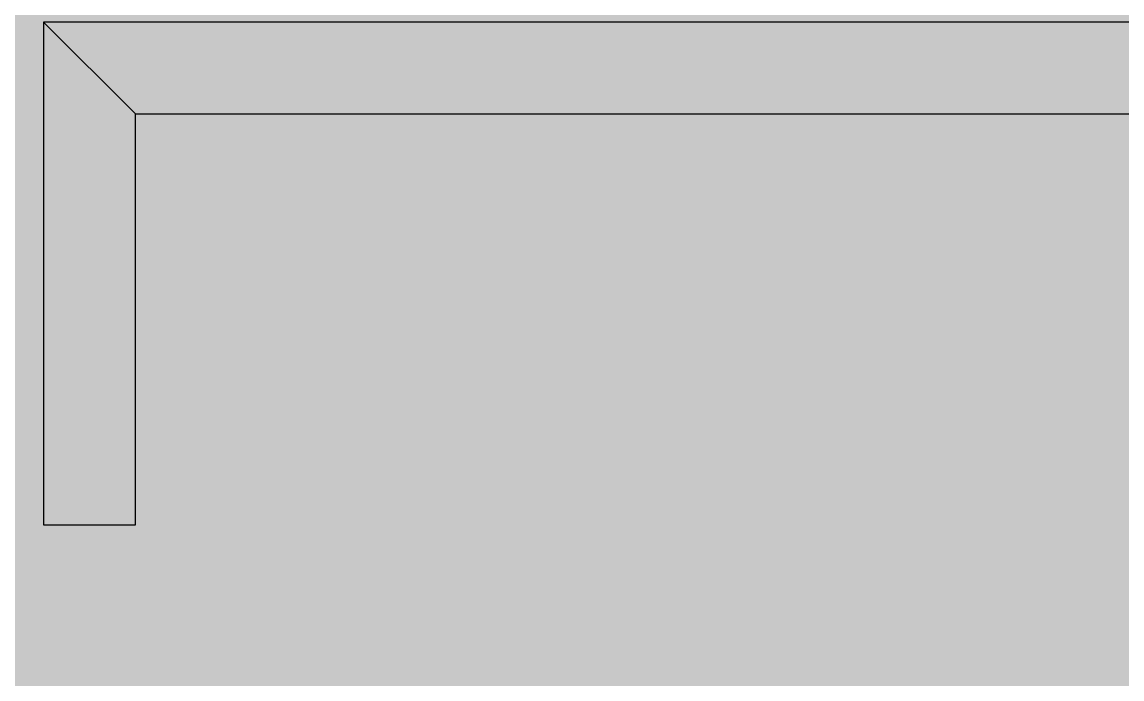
# Model space of a CAD drawing. Header units: metres. Extents: x -3.1 to 3, y -13.3 to 13.4.
# Drawn here: x -1.856 to -0.66, y 5.171 to 5.886 of the extents above; entities that cross this region are included whole.
import ezdxf

# ---------------------------------------------------------------- set-up
doc = ezdxf.new("R2010")
doc.units = ezdxf.units.M
doc.header["$MEASUREMENT"] = 0
doc.layers.add('Poly-RoomsHatch', color=31, linetype='Continuous')
doc.layers.add('Poly-WallsHatch', color=8, linetype='Continuous')

msp = doc.modelspace()

# ---------------------------------------------------------------- hatches: boundary and pattern name
at = {"layer": 'Poly-RoomsHatch'}
h = msp.add_hatch(color=31, dxfattribs=at)
h.dxf.hatch_style = 1
h.paths.add_polyline_path([(-2.755273, -11.584335), (0.893237, -11.584335), (0.893237, -7.204682), (2.755273, -7.204682), (2.755273, 9.589497), (1.219811, 9.589497), (-1.184988, 9.589497), (-1.184988, 10.128293), (-2.755273, 10.128293)])
at = {"layer": 'Poly-WallsHatch'}
h = msp.add_hatch(color=8, dxfattribs=at)
h.dxf.hatch_style = 1
h.paths.add_polyline_path([(-1.732847, 5.786206), (1.595691, 5.786206), (1.595691, 5.886206), (-1.832847, 5.886206)])
h = msp.add_hatch(color=8, dxfattribs=at)
h.dxf.hatch_style = 1
h.paths.add_polyline_path([(-1.732847, 5.339084), (-1.732847, 5.786206), (-1.832847, 5.886206), (-1.832847, 5.339084)])

# ---------------------------------------------------------------- linework, layer by layer
at = {"layer": 'Poly-Walls', "color": 8}
for points in [[(-1.732847, 5.786206), (1.595691, 5.786206), (1.595691, 5.886206), (-1.832847, 5.886206), (-1.732847, 5.786206)], [(-1.732847, 5.339084), (-1.732847, 5.786206), (-1.832847, 5.886206), (-1.832847, 5.339084), (-1.732847, 5.339084)]]:
    msp.add_lwpolyline(points, dxfattribs=at)

doc.saveas('drawing.dxf')
